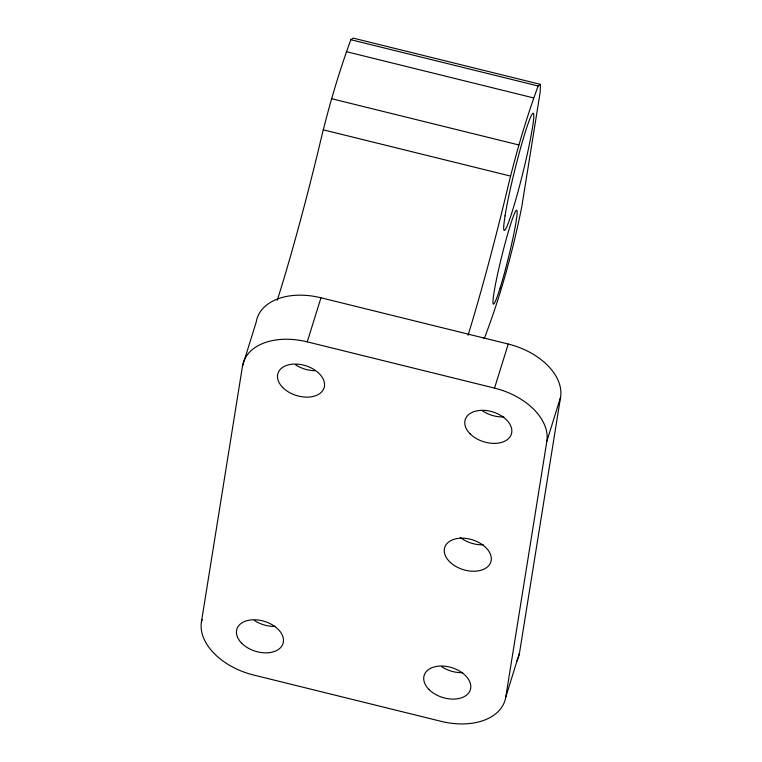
<?xml version="1.0" encoding="UTF-8"?>
<svg xmlns="http://www.w3.org/2000/svg" width="762" height="762" viewBox="0 0 762 762"><rect width="100%" height="100%" fill="white"/><g stroke="black" fill="none" stroke-linecap="round" stroke-linejoin="round"><path stroke-width="1.14" d="M277.254 300.285A207.959 14.668 -76.1 0 0 319.469 145.599C327.898 109.766 338.147 74.266 350.844 39.719L353.13 38.1L540.42 84.353L540.22 91.907L521.76 206.912C512.731 251.508 500.672 295.637 484.432 338.147L483.327 337.795M201.435 621.859L242.497 366.141L256.223 322.069A60.436 39.005 17.3 0 1 320.973 297.78L508.254 344.033A60.436 39.005 17.3 0 1 560.565 397.231L519.503 652.958L505.778 697.03A60.436 39.005 17.3 0 1 441.027 721.319L253.746 675.065A60.436 39.005 17.3 0 1 201.435 621.859L202.14 619.601M505.778 697.03L546.84 441.303L560.565 397.231M540.42 84.353L538.134 85.982C525.437 120.529 515.188 156.029 506.759 191.853A207.959 14.668 -76.1 0 1 468.068 335.27M242.497 366.141A60.436 39.005 17.3 0 1 307.238 341.852L320.973 297.78M546.84 441.303A60.436 39.005 17.3 0 0 494.528 388.106L508.254 344.033M350.844 39.719L538.134 85.982M346.291 51.654L533.581 97.917M331.632 98.717L518.922 144.98M323.174 129.797L510.454 176.06M307.238 341.852L494.528 388.106M519.503 652.958A60.436 39.005 17.3 0 1 516.436 661.597M503.796 416.919A24.174 15.602 17.3 0 1 482.689 410.937M483.27 544.782A24.174 15.602 17.3 0 1 460.248 537.41M315.325 370.694A24.174 15.602 17.3 0 1 295.399 364.684M275.453 626.383A24.174 15.602 17.3 0 1 254.337 620.401M462.744 672.636A24.174 15.602 17.3 0 1 441.627 666.655M505.016 215.903L503.873 224.438A60.436 4.267 -76.1 0 0 512.521 210.579A60.436 4.267 -76.1 0 0 530.39 139.294L532.467 127.759A60.436 4.267 -76.1 0 0 524.961 133.093A60.436 4.267 -76.1 0 0 505.016 215.903M500.082 288.074A48.349 3.41 -76.1 0 0 517.055 211.045A48.349 3.41 -76.1 0 0 498.034 272.11A48.349 3.41 -76.1 0 0 500.082 288.074M469.992 433.721A24.174 15.602 17.3 0 0 510.283 436.445A24.174 15.602 17.3 0 0 484.651 410.385A24.174 15.602 17.3 0 0 469.992 433.721M449.466 561.584A24.174 15.602 17.3 0 0 489.747 564.309A24.174 15.602 17.3 0 0 464.125 538.248A24.174 15.602 17.3 0 0 449.466 561.584M282.712 387.467A24.174 15.602 17.3 0 0 322.993 390.192A24.174 15.602 17.3 0 0 297.361 364.131A24.174 15.602 17.3 0 0 282.712 387.467M241.649 643.185A24.174 15.602 17.3 0 0 281.93 645.909A24.174 15.602 17.3 0 0 256.308 619.849A24.174 15.602 17.3 0 0 241.649 643.185M428.939 689.439A24.174 15.602 17.3 0 0 469.221 692.172A24.174 15.602 17.3 0 0 443.598 666.102A24.174 15.602 17.3 0 0 428.939 689.439"/></g></svg>
